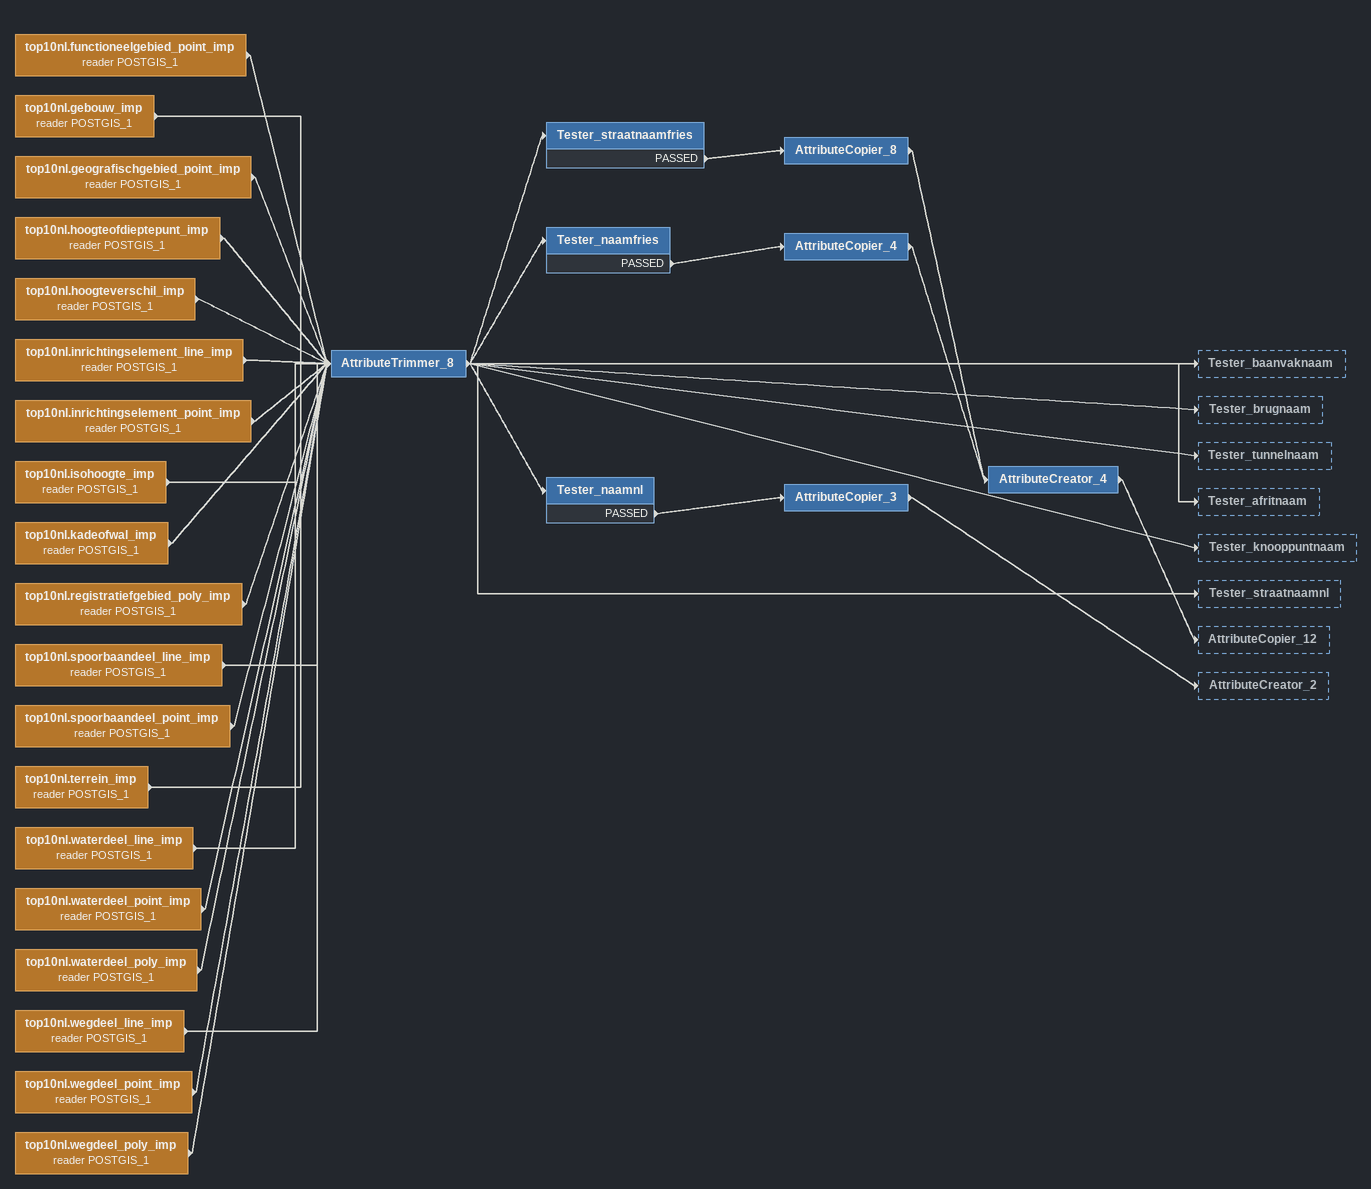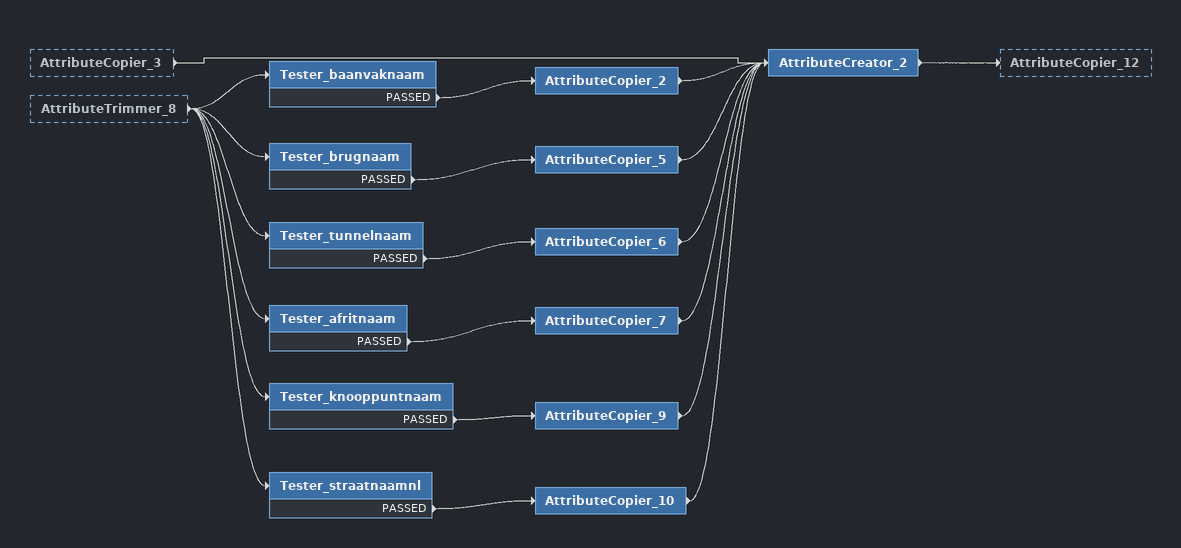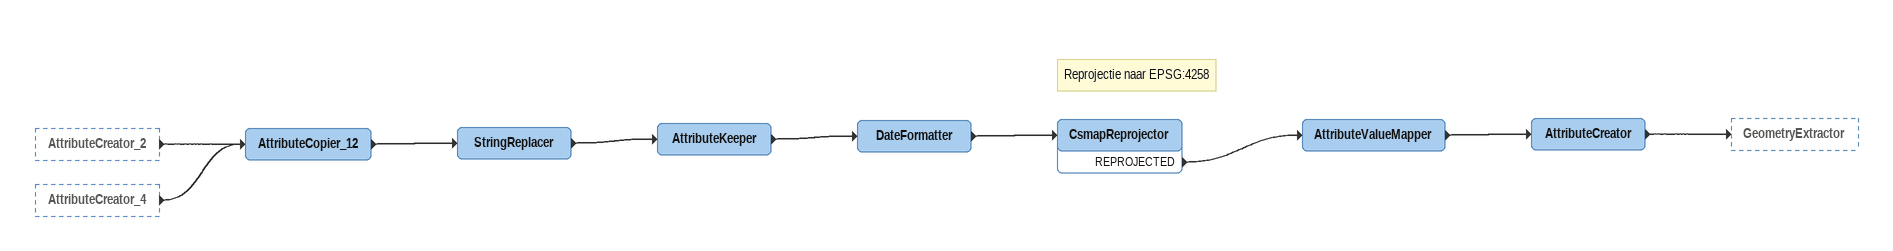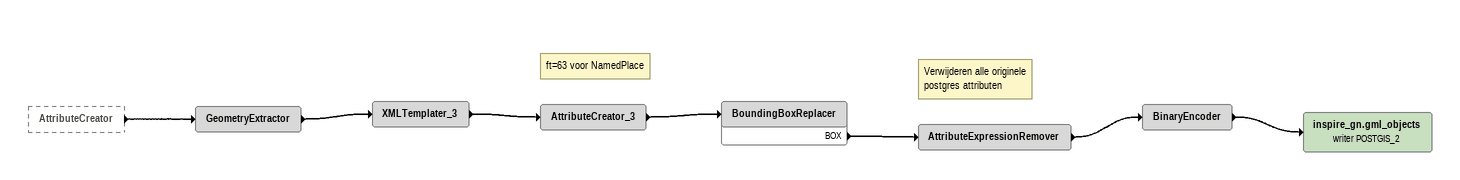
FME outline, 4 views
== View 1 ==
top10nl.functioneelgebied_point_imp (reader POSTGIS_1)
    -> AttributeTrimmer_8
top10nl.gebouw_imp (reader POSTGIS_1)
    -> AttributeTrimmer_8
top10nl.geografischgebied_point_imp (reader POSTGIS_1)
    -> AttributeTrimmer_8
top10nl.hoogteofdieptepunt_imp (reader POSTGIS_1)
    -> AttributeTrimmer_8
top10nl.hoogteverschil_imp (reader POSTGIS_1)
    -> AttributeTrimmer_8
top10nl.inrichtingselement_line_imp (reader POSTGIS_1)
    -> AttributeTrimmer_8
top10nl.inrichtingselement_point_imp (reader POSTGIS_1)
    -> AttributeTrimmer_8
top10nl.isohoogte_imp (reader POSTGIS_1)
    -> AttributeTrimmer_8
top10nl.kadeofwal_imp (reader POSTGIS_1)
    -> AttributeTrimmer_8
top10nl.registratiefgebied_poly_imp (reader POSTGIS_1)
    -> AttributeTrimmer_8
top10nl.spoorbaandeel_line_imp (reader POSTGIS_1)
    -> AttributeTrimmer_8
top10nl.spoorbaandeel_point_imp (reader POSTGIS_1)
    -> AttributeTrimmer_8
top10nl.terrein_imp (reader POSTGIS_1)
    -> AttributeTrimmer_8
top10nl.waterdeel_line_imp (reader POSTGIS_1)
    -> AttributeTrimmer_8
top10nl.waterdeel_point_imp (reader POSTGIS_1)
    -> AttributeTrimmer_8
top10nl.waterdeel_poly_imp (reader POSTGIS_1)
    -> AttributeTrimmer_8
top10nl.wegdeel_line_imp (reader POSTGIS_1)
    -> AttributeTrimmer_8
top10nl.wegdeel_point_imp (reader POSTGIS_1)
    -> AttributeTrimmer_8
top10nl.wegdeel_poly_imp (reader POSTGIS_1)
    -> AttributeTrimmer_8
AttributeTrimmer_8
    -> Tester_naamnl
    -> Tester_naamfries
    -> Tester_baanvaknaam
    -> Tester_brugnaam
    -> Tester_tunnelnaam
    -> Tester_afritnaam
    -> Tester_knooppuntnaam
    -> Tester_straatnaamnl
    -> Tester_straatnaamfries
Tester_straatnaamfries
    PASSED -> AttributeCopier_8
AttributeCopier_8
    -> AttributeCreator_4
Tester_naamfries
    PASSED -> AttributeCopier_4
AttributeCopier_4
    -> AttributeCreator_4
AttributeCreator_4
    -> AttributeCopier_12
Tester_naamnl
    PASSED -> AttributeCopier_3
AttributeCopier_3
    -> AttributeCreator_2

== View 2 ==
AttributeCopier_3 [outside]
    -> AttributeCreator_2
AttributeTrimmer_8 [outside]
    -> Tester_baanvaknaam
    -> Tester_brugnaam
    -> Tester_tunnelnaam
    -> Tester_afritnaam
    -> Tester_knooppuntnaam
    -> Tester_straatnaamnl
Tester_baanvaknaam
    PASSED -> AttributeCopier_2
AttributeCopier_2
    -> AttributeCreator_2
Tester_brugnaam
    PASSED -> AttributeCopier_5
AttributeCopier_5
    -> AttributeCreator_2
Tester_tunnelnaam
    PASSED -> AttributeCopier_6
AttributeCopier_6
    -> AttributeCreator_2
Tester_afritnaam
    PASSED -> AttributeCopier_7
AttributeCopier_7
    -> AttributeCreator_2
Tester_knooppuntnaam
    PASSED -> AttributeCopier_9
AttributeCopier_9
    -> AttributeCreator_2
Tester_straatnaamnl
    PASSED -> AttributeCopier_10
AttributeCopier_10
    -> AttributeCreator_2
AttributeCreator_2
    -> AttributeCopier_12

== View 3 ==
AttributeCreator_2 [outside]
    -> AttributeCopier_12
AttributeCreator_4 [outside]
    -> AttributeCopier_12
AttributeCopier_12
    -> StringReplacer
StringReplacer
    -> AttributeKeeper
AttributeKeeper
    -> DateFormatter
DateFormatter
    -> CsmapReprojector
Note: Reprojectie naar EPSG:4258
CsmapReprojector
    REPROJECTED -> AttributeValueMapper
AttributeValueMapper
    -> AttributeCreator
AttributeCreator
    -> GeometryExtractor

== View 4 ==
AttributeCreator [outside]
    -> GeometryExtractor
GeometryExtractor
    -> XMLTemplater_3
XMLTemplater_3
    -> AttributeCreator_3
Note: ft=63 voor NamedPlace
AttributeCreator_3
    -> BoundingBoxReplacer
BoundingBoxReplacer
    BOX -> AttributeExpressionRemover
Note: Verwijderen alle originele / postgres attributen
AttributeExpressionRemover
    -> BinaryEncoder
BinaryEncoder
    -> inspire_gn.gml_objects (writer POSTGIS_2)
inspire_gn.gml_objects (writer POSTGIS_2)
